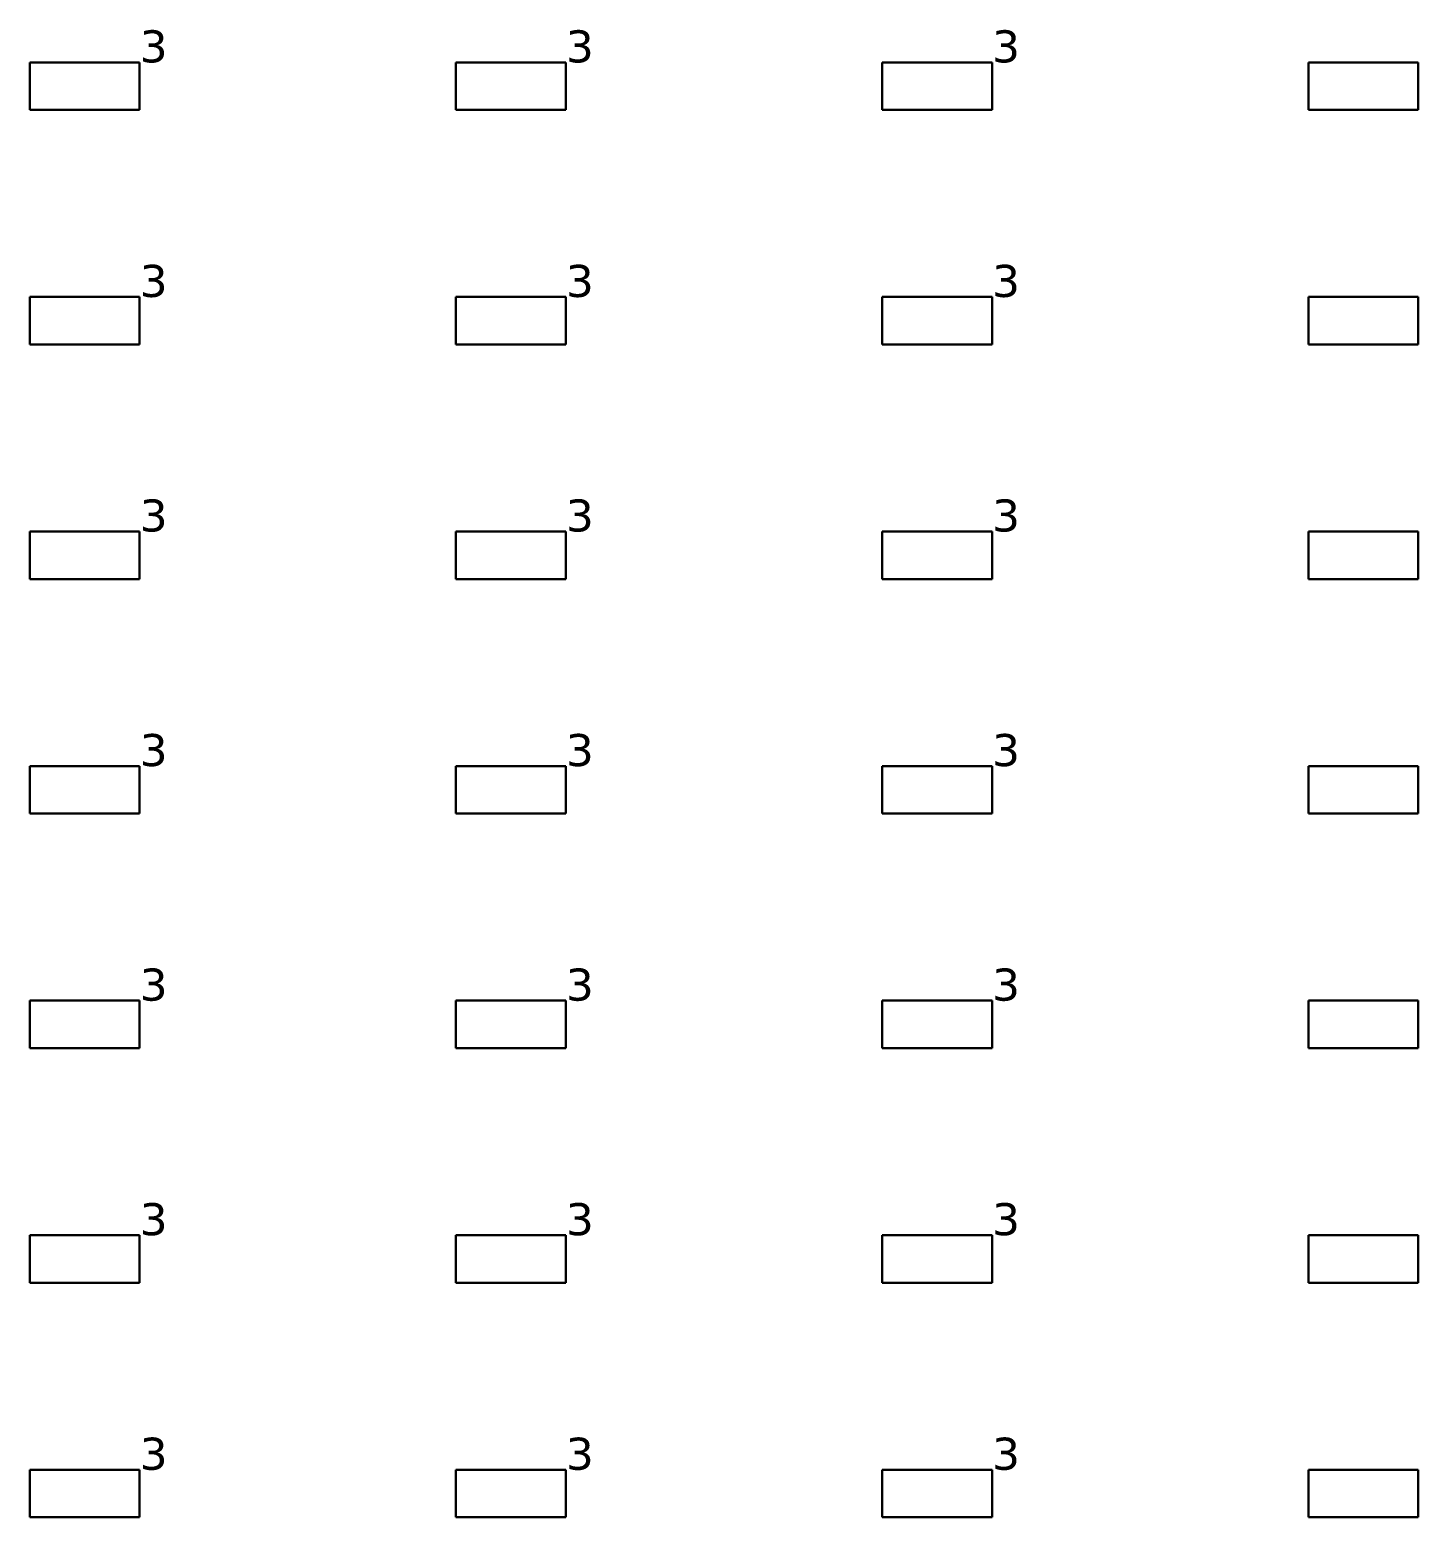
# Model space of a CAD drawing. Header units: inches. Extents: x 28 to 141, y 59 to 110.
# Drawn here: x 49.67 to 57.47, y 67.2 to 75.56 of the extents above; entities that cross this region are included whole.
import ezdxf

# ---------------------------------------------------------------- set-up
doc = ezdxf.new("R2010")
doc.units = ezdxf.units.IN
doc.header["$MEASUREMENT"] = 0
doc.layers.add('DLX_BLD1_LUM', color=7, linetype='Continuous', true_color=0xffd400)
doc.layers.add('DLX_BLD1_LUMKEY_IDX', color=7, linetype='Continuous', true_color=0x969696)
doc.styles.add('TableTextStyle', font='')
doc.styles.get('TableTextStyle').set_extended_font_data('VERDANA.TTF')

msp = doc.modelspace()

# ---------------------------------------------------------------- linework, layer by layer
at = {"layer": 'DLX_BLD1_LUM'}
for points in [[(49.6703, 75.1077, 0), (49.6703, 75.3747, 0)], [(49.6703, 75.3747, 0), (49.6703, 75.3747, 0)], [(49.6703, 75.3747, 0), (49.6703, 75.1077, 0)], [(49.6703, 75.3747, 0), (50.2873, 75.3747, 0)], [(50.2873, 75.3747, 0), (49.6703, 75.3747, 0)], [(49.6703, 75.3747, 0), (49.6703, 75.3747, 0)], [(49.6703, 75.3747, 0), (49.6703, 75.1077, 0)], [(50.2873, 75.3747, 0), (49.6703, 75.3747, 0)], [(49.6703, 75.1077, 0), (49.6703, 75.3747, 0)], [(49.6703, 75.3747, 0), (50.2873, 75.3747, 0)], [(50.2873, 75.3747, 0), (50.2873, 75.1077, 0)], [(50.2873, 75.1077, 0), (50.2873, 75.3747, 0)], [(50.2873, 75.3747, 0), (50.2873, 75.3747, 0)], [(50.2873, 75.3747, 0), (50.2873, 75.3747, 0)], [(50.2873, 75.1077, 0), (50.2873, 75.3747, 0)], [(50.2873, 75.3747, 0), (50.2873, 75.1077, 0)], [(52.0636, 75.1077, 0), (52.0636, 75.3747, 0)], [(52.0636, 75.3747, 0), (52.0636, 75.3747, 0)], [(52.0636, 75.3747, 0), (52.0636, 75.1077, 0)], [(52.0636, 75.3747, 0), (52.6806, 75.3747, 0)], [(52.6806, 75.3747, 0), (52.0636, 75.3747, 0)], [(52.0636, 75.3747, 0), (52.0636, 75.3747, 0)], [(52.0636, 75.3747, 0), (52.0636, 75.1077, 0)], [(52.6806, 75.3747, 0), (52.0636, 75.3747, 0)], [(52.0636, 75.1077, 0), (52.0636, 75.3747, 0)], [(52.0636, 75.3747, 0), (52.6806, 75.3747, 0)], [(52.6806, 75.3747, 0), (52.6806, 75.1077, 0)], [(52.6806, 75.1077, 0), (52.6806, 75.3747, 0)], [(52.6806, 75.3747, 0), (52.6806, 75.3747, 0)], [(52.6806, 75.3747, 0), (52.6806, 75.3747, 0)], [(52.6806, 75.1077, 0), (52.6806, 75.3747, 0)], [(52.6806, 75.3747, 0), (52.6806, 75.1077, 0)], [(54.4569, 75.1077, 0), (54.4569, 75.3747, 0)], [(54.4569, 75.3747, 0), (54.4569, 75.3747, 0)], [(54.4569, 75.3747, 0), (54.4569, 75.1077, 0)], [(54.4569, 75.3747, 0), (55.0739, 75.3747, 0)], [(55.0739, 75.3747, 0), (54.4569, 75.3747, 0)], [(54.4569, 75.3747, 0), (54.4569, 75.3747, 0)], [(54.4569, 75.3747, 0), (54.4569, 75.1077, 0)], [(55.0739, 75.3747, 0), (54.4569, 75.3747, 0)], [(54.4569, 75.1077, 0), (54.4569, 75.3747, 0)], [(54.4569, 75.3747, 0), (55.0739, 75.3747, 0)], [(55.0739, 75.3747, 0), (55.0739, 75.1077, 0)], [(55.0739, 75.1077, 0), (55.0739, 75.3747, 0)], [(55.0739, 75.3747, 0), (55.0739, 75.3747, 0)], [(55.0739, 75.3747, 0), (55.0739, 75.3747, 0)], [(55.0739, 75.1077, 0), (55.0739, 75.3747, 0)], [(55.0739, 75.3747, 0), (55.0739, 75.1077, 0)], [(56.8502, 75.1077, 0), (56.8502, 75.3747, 0)], [(56.8502, 75.3747, 0), (56.8502, 75.3747, 0)], [(56.8502, 75.3747, 0), (56.8502, 75.1077, 0)], [(56.8502, 75.3747, 0), (57.4672, 75.3747, 0)], [(57.4672, 75.3747, 0), (56.8502, 75.3747, 0)], [(56.8502, 75.3747, 0), (56.8502, 75.3747, 0)], [(56.8502, 75.3747, 0), (56.8502, 75.1077, 0)], [(57.4672, 75.3747, 0), (56.8502, 75.3747, 0)], [(56.8502, 75.1077, 0), (56.8502, 75.3747, 0)], [(56.8502, 75.3747, 0), (57.4672, 75.3747, 0)], [(57.4672, 75.3747, 0), (57.4672, 75.1077, 0)], [(57.4672, 75.1077, 0), (57.4672, 75.3747, 0)], [(57.4672, 75.3747, 0), (57.4672, 75.3747, 0)], [(57.4672, 75.3747, 0), (57.4672, 75.3747, 0)], [(57.4672, 75.1077, 0), (57.4672, 75.3747, 0)], [(57.4672, 75.3747, 0), (57.4672, 75.1077, 0)], [(50.2873, 75.1077, 0), (49.6703, 75.1077, 0)], [(49.6703, 75.1077, 0), (49.6703, 75.1077, 0)], [(49.6703, 75.1077, 0), (50.2873, 75.1077, 0)], [(49.6703, 75.1077, 0), (49.6703, 75.1077, 0)], [(49.6703, 75.1077, 0), (50.2873, 75.1077, 0)], [(50.2873, 75.1077, 0), (49.6703, 75.1077, 0)], [(50.2873, 75.1077, 0), (50.2873, 75.1077, 0)], [(50.2873, 75.1077, 0), (50.2873, 75.1077, 0)], [(52.6806, 75.1077, 0), (52.0636, 75.1077, 0)], [(52.0636, 75.1077, 0), (52.0636, 75.1077, 0)], [(52.0636, 75.1077, 0), (52.6806, 75.1077, 0)], [(52.0636, 75.1077, 0), (52.0636, 75.1077, 0)], [(52.0636, 75.1077, 0), (52.6806, 75.1077, 0)], [(52.6806, 75.1077, 0), (52.0636, 75.1077, 0)], [(52.6806, 75.1077, 0), (52.6806, 75.1077, 0)], [(52.6806, 75.1077, 0), (52.6806, 75.1077, 0)], [(55.0739, 75.1077, 0), (54.4569, 75.1077, 0)], [(54.4569, 75.1077, 0), (54.4569, 75.1077, 0)], [(54.4569, 75.1077, 0), (55.0739, 75.1077, 0)], [(54.4569, 75.1077, 0), (54.4569, 75.1077, 0)], [(54.4569, 75.1077, 0), (55.0739, 75.1077, 0)], [(55.0739, 75.1077, 0), (54.4569, 75.1077, 0)], [(55.0739, 75.1077, 0), (55.0739, 75.1077, 0)], [(55.0739, 75.1077, 0), (55.0739, 75.1077, 0)], [(57.4672, 75.1077, 0), (56.8502, 75.1077, 0)], [(56.8502, 75.1077, 0), (56.8502, 75.1077, 0)], [(56.8502, 75.1077, 0), (57.4672, 75.1077, 0)], [(56.8502, 75.1077, 0), (56.8502, 75.1077, 0)], [(56.8502, 75.1077, 0), (57.4672, 75.1077, 0)], [(57.4672, 75.1077, 0), (56.8502, 75.1077, 0)], [(57.4672, 75.1077, 0), (57.4672, 75.1077, 0)], [(57.4672, 75.1077, 0), (57.4672, 75.1077, 0)], [(49.6703, 73.79, 0), (49.6703, 74.057, 0)], [(49.6703, 74.057, 0), (49.6703, 74.057, 0)], [(49.6703, 74.057, 0), (49.6703, 73.79, 0)], [(49.6703, 74.057, 0), (50.2873, 74.057, 0)], [(50.2873, 74.057, 0), (49.6703, 74.057, 0)], [(49.6703, 74.057, 0), (49.6703, 74.057, 0)], [(49.6703, 74.057, 0), (49.6703, 73.79, 0)], [(50.2873, 74.057, 0), (49.6703, 74.057, 0)], [(49.6703, 73.79, 0), (49.6703, 74.057, 0)], [(49.6703, 74.057, 0), (50.2873, 74.057, 0)], [(50.2873, 74.057, 0), (50.2873, 73.79, 0)], [(50.2873, 73.79, 0), (50.2873, 74.057, 0)], [(50.2873, 74.057, 0), (50.2873, 74.057, 0)], [(50.2873, 74.057, 0), (50.2873, 74.057, 0)], [(50.2873, 73.79, 0), (50.2873, 74.057, 0)], [(50.2873, 74.057, 0), (50.2873, 73.79, 0)], [(52.0636, 73.79, 0), (52.0636, 74.057, 0)], [(52.0636, 74.057, 0), (52.0636, 74.057, 0)], [(52.0636, 74.057, 0), (52.0636, 73.79, 0)], [(52.0636, 74.057, 0), (52.6806, 74.057, 0)], [(52.6806, 74.057, 0), (52.0636, 74.057, 0)], [(52.0636, 74.057, 0), (52.0636, 74.057, 0)], [(52.0636, 74.057, 0), (52.0636, 73.79, 0)], [(52.6806, 74.057, 0), (52.0636, 74.057, 0)], [(52.0636, 73.79, 0), (52.0636, 74.057, 0)], [(52.0636, 74.057, 0), (52.6806, 74.057, 0)], [(52.6806, 74.057, 0), (52.6806, 73.79, 0)], [(52.6806, 73.79, 0), (52.6806, 74.057, 0)], [(52.6806, 74.057, 0), (52.6806, 74.057, 0)], [(52.6806, 74.057, 0), (52.6806, 74.057, 0)], [(52.6806, 73.79, 0), (52.6806, 74.057, 0)], [(52.6806, 74.057, 0), (52.6806, 73.79, 0)], [(54.4569, 73.79, 0), (54.4569, 74.057, 0)], [(54.4569, 74.057, 0), (54.4569, 74.057, 0)], [(54.4569, 74.057, 0), (54.4569, 73.79, 0)], [(54.4569, 74.057, 0), (55.0739, 74.057, 0)], [(55.0739, 74.057, 0), (54.4569, 74.057, 0)], [(54.4569, 74.057, 0), (54.4569, 74.057, 0)], [(54.4569, 74.057, 0), (54.4569, 73.79, 0)], [(55.0739, 74.057, 0), (54.4569, 74.057, 0)], [(54.4569, 73.79, 0), (54.4569, 74.057, 0)], [(54.4569, 74.057, 0), (55.0739, 74.057, 0)], [(55.0739, 74.057, 0), (55.0739, 73.79, 0)], [(55.0739, 73.79, 0), (55.0739, 74.057, 0)], [(55.0739, 74.057, 0), (55.0739, 74.057, 0)], [(55.0739, 74.057, 0), (55.0739, 74.057, 0)], [(55.0739, 73.79, 0), (55.0739, 74.057, 0)], [(55.0739, 74.057, 0), (55.0739, 73.79, 0)], [(56.8502, 73.79, 0), (56.8502, 74.057, 0)], [(56.8502, 74.057, 0), (56.8502, 74.057, 0)], [(56.8502, 74.057, 0), (56.8502, 73.79, 0)], [(56.8502, 74.057, 0), (57.4672, 74.057, 0)], [(57.4672, 74.057, 0), (56.8502, 74.057, 0)], [(56.8502, 74.057, 0), (56.8502, 74.057, 0)], [(56.8502, 74.057, 0), (56.8502, 73.79, 0)], [(57.4672, 74.057, 0), (56.8502, 74.057, 0)], [(56.8502, 73.79, 0), (56.8502, 74.057, 0)], [(56.8502, 74.057, 0), (57.4672, 74.057, 0)], [(57.4672, 74.057, 0), (57.4672, 73.79, 0)], [(57.4672, 73.79, 0), (57.4672, 74.057, 0)], [(57.4672, 74.057, 0), (57.4672, 74.057, 0)], [(57.4672, 74.057, 0), (57.4672, 74.057, 0)], [(57.4672, 73.79, 0), (57.4672, 74.057, 0)], [(57.4672, 74.057, 0), (57.4672, 73.79, 0)], [(50.2873, 73.79, 0), (49.6703, 73.79, 0)], [(49.6703, 73.79, 0), (49.6703, 73.79, 0)], [(49.6703, 73.79, 0), (50.2873, 73.79, 0)], [(49.6703, 73.79, 0), (49.6703, 73.79, 0)], [(49.6703, 73.79, 0), (50.2873, 73.79, 0)], [(50.2873, 73.79, 0), (49.6703, 73.79, 0)], [(50.2873, 73.79, 0), (50.2873, 73.79, 0)], [(50.2873, 73.79, 0), (50.2873, 73.79, 0)], [(52.6806, 73.79, 0), (52.0636, 73.79, 0)], [(52.0636, 73.79, 0), (52.0636, 73.79, 0)], [(52.0636, 73.79, 0), (52.6806, 73.79, 0)], [(52.0636, 73.79, 0), (52.0636, 73.79, 0)], [(52.0636, 73.79, 0), (52.6806, 73.79, 0)], [(52.6806, 73.79, 0), (52.0636, 73.79, 0)], [(52.6806, 73.79, 0), (52.6806, 73.79, 0)], [(52.6806, 73.79, 0), (52.6806, 73.79, 0)], [(55.0739, 73.79, 0), (54.4569, 73.79, 0)], [(54.4569, 73.79, 0), (54.4569, 73.79, 0)], [(54.4569, 73.79, 0), (55.0739, 73.79, 0)], [(54.4569, 73.79, 0), (54.4569, 73.79, 0)], [(54.4569, 73.79, 0), (55.0739, 73.79, 0)], [(55.0739, 73.79, 0), (54.4569, 73.79, 0)], [(55.0739, 73.79, 0), (55.0739, 73.79, 0)], [(55.0739, 73.79, 0), (55.0739, 73.79, 0)], [(57.4672, 73.79, 0), (56.8502, 73.79, 0)], [(56.8502, 73.79, 0), (56.8502, 73.79, 0)], [(56.8502, 73.79, 0), (57.4672, 73.79, 0)], [(56.8502, 73.79, 0), (56.8502, 73.79, 0)], [(56.8502, 73.79, 0), (57.4672, 73.79, 0)], [(57.4672, 73.79, 0), (56.8502, 73.79, 0)], [(57.4672, 73.79, 0), (57.4672, 73.79, 0)], [(57.4672, 73.79, 0), (57.4672, 73.79, 0)], [(49.6703, 72.4723, 0), (49.6703, 72.7393, 0)], [(49.6703, 72.7393, 0), (49.6703, 72.7393, 0)], [(49.6703, 72.7393, 0), (49.6703, 72.4723, 0)], [(49.6703, 72.7393, 0), (50.2873, 72.7393, 0)], [(50.2873, 72.7393, 0), (49.6703, 72.7393, 0)], [(49.6703, 72.7393, 0), (49.6703, 72.7393, 0)], [(49.6703, 72.7393, 0), (49.6703, 72.4723, 0)], [(50.2873, 72.7393, 0), (49.6703, 72.7393, 0)], [(49.6703, 72.4723, 0), (49.6703, 72.7393, 0)], [(49.6703, 72.7393, 0), (50.2873, 72.7393, 0)], [(50.2873, 72.7393, 0), (50.2873, 72.4723, 0)], [(50.2873, 72.4723, 0), (50.2873, 72.7393, 0)], [(50.2873, 72.7393, 0), (50.2873, 72.7393, 0)], [(50.2873, 72.7393, 0), (50.2873, 72.7393, 0)], [(50.2873, 72.4723, 0), (50.2873, 72.7393, 0)], [(50.2873, 72.7393, 0), (50.2873, 72.4723, 0)], [(52.0636, 72.4723, 0), (52.0636, 72.7393, 0)], [(52.0636, 72.7393, 0), (52.0636, 72.7393, 0)], [(52.0636, 72.7393, 0), (52.0636, 72.4723, 0)], [(52.0636, 72.7393, 0), (52.6806, 72.7393, 0)], [(52.6806, 72.7393, 0), (52.0636, 72.7393, 0)], [(52.0636, 72.7393, 0), (52.0636, 72.7393, 0)], [(52.0636, 72.7393, 0), (52.0636, 72.4723, 0)], [(52.6806, 72.7393, 0), (52.0636, 72.7393, 0)], [(52.0636, 72.4723, 0), (52.0636, 72.7393, 0)], [(52.0636, 72.7393, 0), (52.6806, 72.7393, 0)], [(52.6806, 72.7393, 0), (52.6806, 72.4723, 0)], [(52.6806, 72.4723, 0), (52.6806, 72.7393, 0)], [(52.6806, 72.7393, 0), (52.6806, 72.7393, 0)], [(52.6806, 72.7393, 0), (52.6806, 72.7393, 0)], [(52.6806, 72.4723, 0), (52.6806, 72.7393, 0)], [(52.6806, 72.7393, 0), (52.6806, 72.4723, 0)], [(54.4569, 72.4723, 0), (54.4569, 72.7393, 0)], [(54.4569, 72.7393, 0), (54.4569, 72.7393, 0)], [(54.4569, 72.7393, 0), (54.4569, 72.4723, 0)], [(54.4569, 72.7393, 0), (55.0739, 72.7393, 0)], [(55.0739, 72.7393, 0), (54.4569, 72.7393, 0)], [(54.4569, 72.7393, 0), (54.4569, 72.7393, 0)], [(54.4569, 72.7393, 0), (54.4569, 72.4723, 0)], [(55.0739, 72.7393, 0), (54.4569, 72.7393, 0)], [(54.4569, 72.4723, 0), (54.4569, 72.7393, 0)], [(54.4569, 72.7393, 0), (55.0739, 72.7393, 0)], [(55.0739, 72.7393, 0), (55.0739, 72.4723, 0)], [(55.0739, 72.4723, 0), (55.0739, 72.7393, 0)], [(55.0739, 72.7393, 0), (55.0739, 72.7393, 0)], [(55.0739, 72.7393, 0), (55.0739, 72.7393, 0)], [(55.0739, 72.4723, 0), (55.0739, 72.7393, 0)], [(55.0739, 72.7393, 0), (55.0739, 72.4723, 0)], [(56.8502, 72.4723, 0), (56.8502, 72.7393, 0)], [(56.8502, 72.7393, 0), (56.8502, 72.7393, 0)], [(56.8502, 72.7393, 0), (56.8502, 72.4723, 0)], [(56.8502, 72.7393, 0), (57.4672, 72.7393, 0)], [(57.4672, 72.7393, 0), (56.8502, 72.7393, 0)], [(56.8502, 72.7393, 0), (56.8502, 72.7393, 0)], [(56.8502, 72.7393, 0), (56.8502, 72.4723, 0)], [(57.4672, 72.7393, 0), (56.8502, 72.7393, 0)], [(56.8502, 72.4723, 0), (56.8502, 72.7393, 0)], [(56.8502, 72.7393, 0), (57.4672, 72.7393, 0)], [(57.4672, 72.7393, 0), (57.4672, 72.4723, 0)], [(57.4672, 72.4723, 0), (57.4672, 72.7393, 0)], [(57.4672, 72.7393, 0), (57.4672, 72.7393, 0)], [(57.4672, 72.7393, 0), (57.4672, 72.7393, 0)], [(57.4672, 72.4723, 0), (57.4672, 72.7393, 0)], [(57.4672, 72.7393, 0), (57.4672, 72.4723, 0)], [(50.2873, 72.4723, 0), (49.6703, 72.4723, 0)], [(49.6703, 72.4723, 0), (49.6703, 72.4723, 0)], [(49.6703, 72.4723, 0), (50.2873, 72.4723, 0)], [(49.6703, 72.4723, 0), (49.6703, 72.4723, 0)], [(49.6703, 72.4723, 0), (50.2873, 72.4723, 0)], [(50.2873, 72.4723, 0), (49.6703, 72.4723, 0)], [(50.2873, 72.4723, 0), (50.2873, 72.4723, 0)], [(50.2873, 72.4723, 0), (50.2873, 72.4723, 0)], [(52.6806, 72.4723, 0), (52.0636, 72.4723, 0)], [(52.0636, 72.4723, 0), (52.0636, 72.4723, 0)], [(52.0636, 72.4723, 0), (52.6806, 72.4723, 0)], [(52.0636, 72.4723, 0), (52.0636, 72.4723, 0)], [(52.0636, 72.4723, 0), (52.6806, 72.4723, 0)], [(52.6806, 72.4723, 0), (52.0636, 72.4723, 0)], [(52.6806, 72.4723, 0), (52.6806, 72.4723, 0)], [(52.6806, 72.4723, 0), (52.6806, 72.4723, 0)], [(55.0739, 72.4723, 0), (54.4569, 72.4723, 0)], [(54.4569, 72.4723, 0), (54.4569, 72.4723, 0)], [(54.4569, 72.4723, 0), (55.0739, 72.4723, 0)], [(54.4569, 72.4723, 0), (54.4569, 72.4723, 0)], [(54.4569, 72.4723, 0), (55.0739, 72.4723, 0)], [(55.0739, 72.4723, 0), (54.4569, 72.4723, 0)], [(55.0739, 72.4723, 0), (55.0739, 72.4723, 0)], [(55.0739, 72.4723, 0), (55.0739, 72.4723, 0)], [(57.4672, 72.4723, 0), (56.8502, 72.4723, 0)], [(56.8502, 72.4723, 0), (56.8502, 72.4723, 0)], [(56.8502, 72.4723, 0), (57.4672, 72.4723, 0)], [(56.8502, 72.4723, 0), (56.8502, 72.4723, 0)], [(56.8502, 72.4723, 0), (57.4672, 72.4723, 0)], [(57.4672, 72.4723, 0), (56.8502, 72.4723, 0)], [(57.4672, 72.4723, 0), (57.4672, 72.4723, 0)], [(57.4672, 72.4723, 0), (57.4672, 72.4723, 0)], [(49.6703, 71.1545, 0), (49.6703, 71.4215, 0)], [(49.6703, 71.4215, 0), (49.6703, 71.4215, 0)], [(49.6703, 71.4215, 0), (49.6703, 71.1545, 0)], [(49.6703, 71.4215, 0), (50.2873, 71.4215, 0)], [(50.2873, 71.4215, 0), (49.6703, 71.4215, 0)], [(49.6703, 71.4215, 0), (49.6703, 71.4215, 0)], [(49.6703, 71.4215, 0), (49.6703, 71.1545, 0)], [(50.2873, 71.4215, 0), (49.6703, 71.4215, 0)], [(49.6703, 71.1545, 0), (49.6703, 71.4215, 0)], [(49.6703, 71.4215, 0), (50.2873, 71.4215, 0)], [(50.2873, 71.4215, 0), (50.2873, 71.1545, 0)], [(50.2873, 71.1545, 0), (50.2873, 71.4215, 0)], [(50.2873, 71.4215, 0), (50.2873, 71.4215, 0)], [(50.2873, 71.4215, 0), (50.2873, 71.4215, 0)], [(50.2873, 71.1545, 0), (50.2873, 71.4215, 0)], [(50.2873, 71.4215, 0), (50.2873, 71.1545, 0)], [(52.0636, 71.1545, 0), (52.0636, 71.4215, 0)], [(52.0636, 71.4215, 0), (52.0636, 71.4215, 0)], [(52.0636, 71.4215, 0), (52.0636, 71.1545, 0)], [(52.0636, 71.4215, 0), (52.6806, 71.4215, 0)], [(52.6806, 71.4215, 0), (52.0636, 71.4215, 0)], [(52.0636, 71.4215, 0), (52.0636, 71.4215, 0)], [(52.0636, 71.4215, 0), (52.0636, 71.1545, 0)], [(52.6806, 71.4215, 0), (52.0636, 71.4215, 0)], [(52.0636, 71.1545, 0), (52.0636, 71.4215, 0)], [(52.0636, 71.4215, 0), (52.6806, 71.4215, 0)], [(52.6806, 71.4215, 0), (52.6806, 71.1545, 0)], [(52.6806, 71.1545, 0), (52.6806, 71.4215, 0)], [(52.6806, 71.4215, 0), (52.6806, 71.4215, 0)], [(52.6806, 71.4215, 0), (52.6806, 71.4215, 0)], [(52.6806, 71.1545, 0), (52.6806, 71.4215, 0)], [(52.6806, 71.4215, 0), (52.6806, 71.1545, 0)], [(54.4569, 71.1545, 0), (54.4569, 71.4215, 0)], [(54.4569, 71.4215, 0), (54.4569, 71.4215, 0)], [(54.4569, 71.4215, 0), (54.4569, 71.1545, 0)], [(54.4569, 71.4215, 0), (55.0739, 71.4215, 0)], [(55.0739, 71.4215, 0), (54.4569, 71.4215, 0)], [(54.4569, 71.4215, 0), (54.4569, 71.4215, 0)], [(54.4569, 71.4215, 0), (54.4569, 71.1545, 0)], [(55.0739, 71.4215, 0), (54.4569, 71.4215, 0)], [(54.4569, 71.1545, 0), (54.4569, 71.4215, 0)], [(54.4569, 71.4215, 0), (55.0739, 71.4215, 0)], [(55.0739, 71.4215, 0), (55.0739, 71.1545, 0)], [(55.0739, 71.1545, 0), (55.0739, 71.4215, 0)], [(55.0739, 71.4215, 0), (55.0739, 71.4215, 0)], [(55.0739, 71.4215, 0), (55.0739, 71.4215, 0)], [(55.0739, 71.1545, 0), (55.0739, 71.4215, 0)], [(55.0739, 71.4215, 0), (55.0739, 71.1545, 0)], [(56.8502, 71.1545, 0), (56.8502, 71.4215, 0)], [(56.8502, 71.4215, 0), (56.8502, 71.4215, 0)], [(56.8502, 71.4215, 0), (56.8502, 71.1545, 0)], [(56.8502, 71.4215, 0), (57.4672, 71.4215, 0)], [(57.4672, 71.4215, 0), (56.8502, 71.4215, 0)], [(56.8502, 71.4215, 0), (56.8502, 71.4215, 0)], [(56.8502, 71.4215, 0), (56.8502, 71.1545, 0)], [(57.4672, 71.4215, 0), (56.8502, 71.4215, 0)], [(56.8502, 71.1545, 0), (56.8502, 71.4215, 0)], [(56.8502, 71.4215, 0), (57.4672, 71.4215, 0)], [(57.4672, 71.4215, 0), (57.4672, 71.1545, 0)], [(57.4672, 71.1545, 0), (57.4672, 71.4215, 0)], [(57.4672, 71.4215, 0), (57.4672, 71.4215, 0)], [(57.4672, 71.4215, 0), (57.4672, 71.4215, 0)], [(57.4672, 71.1545, 0), (57.4672, 71.4215, 0)], [(57.4672, 71.4215, 0), (57.4672, 71.1545, 0)], [(50.2873, 71.1545, 0), (49.6703, 71.1545, 0)], [(49.6703, 71.1545, 0), (49.6703, 71.1545, 0)], [(49.6703, 71.1545, 0), (50.2873, 71.1545, 0)], [(49.6703, 71.1545, 0), (49.6703, 71.1545, 0)], [(49.6703, 71.1545, 0), (50.2873, 71.1545, 0)], [(50.2873, 71.1545, 0), (49.6703, 71.1545, 0)], [(50.2873, 71.1545, 0), (50.2873, 71.1545, 0)], [(50.2873, 71.1545, 0), (50.2873, 71.1545, 0)], [(52.6806, 71.1545, 0), (52.0636, 71.1545, 0)], [(52.0636, 71.1545, 0), (52.0636, 71.1545, 0)], [(52.0636, 71.1545, 0), (52.6806, 71.1545, 0)], [(52.0636, 71.1545, 0), (52.0636, 71.1545, 0)], [(52.0636, 71.1545, 0), (52.6806, 71.1545, 0)], [(52.6806, 71.1545, 0), (52.0636, 71.1545, 0)], [(52.6806, 71.1545, 0), (52.6806, 71.1545, 0)], [(52.6806, 71.1545, 0), (52.6806, 71.1545, 0)], [(55.0739, 71.1545, 0), (54.4569, 71.1545, 0)], [(54.4569, 71.1545, 0), (54.4569, 71.1545, 0)], [(54.4569, 71.1545, 0), (55.0739, 71.1545, 0)], [(54.4569, 71.1545, 0), (54.4569, 71.1545, 0)], [(54.4569, 71.1545, 0), (55.0739, 71.1545, 0)], [(55.0739, 71.1545, 0), (54.4569, 71.1545, 0)], [(55.0739, 71.1545, 0), (55.0739, 71.1545, 0)], [(55.0739, 71.1545, 0), (55.0739, 71.1545, 0)], [(57.4672, 71.1545, 0), (56.8502, 71.1545, 0)], [(56.8502, 71.1545, 0), (56.8502, 71.1545, 0)], [(56.8502, 71.1545, 0), (57.4672, 71.1545, 0)], [(56.8502, 71.1545, 0), (56.8502, 71.1545, 0)], [(56.8502, 71.1545, 0), (57.4672, 71.1545, 0)], [(57.4672, 71.1545, 0), (56.8502, 71.1545, 0)], [(57.4672, 71.1545, 0), (57.4672, 71.1545, 0)], [(57.4672, 71.1545, 0), (57.4672, 71.1545, 0)], [(49.6703, 69.8368, 0), (49.6703, 70.1038, 0)], [(49.6703, 70.1038, 0), (49.6703, 70.1038, 0)], [(49.6703, 70.1038, 0), (49.6703, 69.8368, 0)], [(49.6703, 70.1038, 0), (50.2873, 70.1038, 0)], [(50.2873, 70.1038, 0), (49.6703, 70.1038, 0)], [(49.6703, 70.1038, 0), (49.6703, 70.1038, 0)], [(49.6703, 70.1038, 0), (49.6703, 69.8368, 0)], [(50.2873, 70.1038, 0), (49.6703, 70.1038, 0)], [(49.6703, 69.8368, 0), (49.6703, 70.1038, 0)], [(49.6703, 70.1038, 0), (50.2873, 70.1038, 0)], [(50.2873, 70.1038, 0), (50.2873, 69.8368, 0)], [(50.2873, 69.8368, 0), (50.2873, 70.1038, 0)], [(50.2873, 70.1038, 0), (50.2873, 70.1038, 0)], [(50.2873, 70.1038, 0), (50.2873, 70.1038, 0)], [(50.2873, 69.8368, 0), (50.2873, 70.1038, 0)], [(50.2873, 70.1038, 0), (50.2873, 69.8368, 0)], [(52.0636, 69.8368, 0), (52.0636, 70.1038, 0)], [(52.0636, 70.1038, 0), (52.0636, 70.1038, 0)], [(52.0636, 70.1038, 0), (52.0636, 69.8368, 0)], [(52.0636, 70.1038, 0), (52.6806, 70.1038, 0)], [(52.6806, 70.1038, 0), (52.0636, 70.1038, 0)], [(52.0636, 70.1038, 0), (52.0636, 70.1038, 0)], [(52.0636, 70.1038, 0), (52.0636, 69.8368, 0)], [(52.6806, 70.1038, 0), (52.0636, 70.1038, 0)], [(52.0636, 69.8368, 0), (52.0636, 70.1038, 0)], [(52.0636, 70.1038, 0), (52.6806, 70.1038, 0)], [(52.6806, 70.1038, 0), (52.6806, 69.8368, 0)], [(52.6806, 69.8368, 0), (52.6806, 70.1038, 0)], [(52.6806, 70.1038, 0), (52.6806, 70.1038, 0)], [(52.6806, 70.1038, 0), (52.6806, 70.1038, 0)], [(52.6806, 69.8368, 0), (52.6806, 70.1038, 0)], [(52.6806, 70.1038, 0), (52.6806, 69.8368, 0)], [(54.4569, 69.8368, 0), (54.4569, 70.1038, 0)], [(54.4569, 70.1038, 0), (54.4569, 70.1038, 0)], [(54.4569, 70.1038, 0), (54.4569, 69.8368, 0)], [(54.4569, 70.1038, 0), (55.0739, 70.1038, 0)], [(55.0739, 70.1038, 0), (54.4569, 70.1038, 0)], [(54.4569, 70.1038, 0), (54.4569, 70.1038, 0)], [(54.4569, 70.1038, 0), (54.4569, 69.8368, 0)], [(55.0739, 70.1038, 0), (54.4569, 70.1038, 0)], [(54.4569, 69.8368, 0), (54.4569, 70.1038, 0)], [(54.4569, 70.1038, 0), (55.0739, 70.1038, 0)], [(55.0739, 70.1038, 0), (55.0739, 69.8368, 0)], [(55.0739, 69.8368, 0), (55.0739, 70.1038, 0)], [(55.0739, 70.1038, 0), (55.0739, 70.1038, 0)], [(55.0739, 70.1038, 0), (55.0739, 70.1038, 0)], [(55.0739, 69.8368, 0), (55.0739, 70.1038, 0)], [(55.0739, 70.1038, 0), (55.0739, 69.8368, 0)], [(56.8502, 69.8368, 0), (56.8502, 70.1038, 0)], [(56.8502, 70.1038, 0), (56.8502, 70.1038, 0)], [(56.8502, 70.1038, 0), (56.8502, 69.8368, 0)], [(56.8502, 70.1038, 0), (57.4672, 70.1038, 0)], [(57.4672, 70.1038, 0), (56.8502, 70.1038, 0)], [(56.8502, 70.1038, 0), (56.8502, 70.1038, 0)], [(56.8502, 70.1038, 0), (56.8502, 69.8368, 0)], [(57.4672, 70.1038, 0), (56.8502, 70.1038, 0)], [(56.8502, 69.8368, 0), (56.8502, 70.1038, 0)], [(56.8502, 70.1038, 0), (57.4672, 70.1038, 0)], [(57.4672, 70.1038, 0), (57.4672, 69.8368, 0)], [(57.4672, 69.8368, 0), (57.4672, 70.1038, 0)], [(57.4672, 70.1038, 0), (57.4672, 70.1038, 0)], [(57.4672, 70.1038, 0), (57.4672, 70.1038, 0)], [(57.4672, 69.8368, 0), (57.4672, 70.1038, 0)], [(57.4672, 70.1038, 0), (57.4672, 69.8368, 0)], [(50.2873, 69.8368, 0), (49.6703, 69.8368, 0)], [(49.6703, 69.8368, 0), (49.6703, 69.8368, 0)], [(49.6703, 69.8368, 0), (50.2873, 69.8368, 0)], [(49.6703, 69.8368, 0), (49.6703, 69.8368, 0)], [(49.6703, 69.8368, 0), (50.2873, 69.8368, 0)], [(50.2873, 69.8368, 0), (49.6703, 69.8368, 0)], [(50.2873, 69.8368, 0), (50.2873, 69.8368, 0)], [(50.2873, 69.8368, 0), (50.2873, 69.8368, 0)], [(52.6806, 69.8368, 0), (52.0636, 69.8368, 0)], [(52.0636, 69.8368, 0), (52.0636, 69.8368, 0)], [(52.0636, 69.8368, 0), (52.6806, 69.8368, 0)], [(52.0636, 69.8368, 0), (52.0636, 69.8368, 0)], [(52.0636, 69.8368, 0), (52.6806, 69.8368, 0)], [(52.6806, 69.8368, 0), (52.0636, 69.8368, 0)], [(52.6806, 69.8368, 0), (52.6806, 69.8368, 0)], [(52.6806, 69.8368, 0), (52.6806, 69.8368, 0)], [(55.0739, 69.8368, 0), (54.4569, 69.8368, 0)], [(54.4569, 69.8368, 0), (54.4569, 69.8368, 0)], [(54.4569, 69.8368, 0), (55.0739, 69.8368, 0)], [(54.4569, 69.8368, 0), (54.4569, 69.8368, 0)], [(54.4569, 69.8368, 0), (55.0739, 69.8368, 0)], [(55.0739, 69.8368, 0), (54.4569, 69.8368, 0)], [(55.0739, 69.8368, 0), (55.0739, 69.8368, 0)], [(55.0739, 69.8368, 0), (55.0739, 69.8368, 0)], [(57.4672, 69.8368, 0), (56.8502, 69.8368, 0)], [(56.8502, 69.8368, 0), (56.8502, 69.8368, 0)], [(56.8502, 69.8368, 0), (57.4672, 69.8368, 0)], [(56.8502, 69.8368, 0), (56.8502, 69.8368, 0)], [(56.8502, 69.8368, 0), (57.4672, 69.8368, 0)], [(57.4672, 69.8368, 0), (56.8502, 69.8368, 0)], [(57.4672, 69.8368, 0), (57.4672, 69.8368, 0)], [(57.4672, 69.8368, 0), (57.4672, 69.8368, 0)], [(49.6703, 68.5191, 0), (49.6703, 68.7861, 0)], [(49.6703, 68.7861, 0), (49.6703, 68.7861, 0)], [(49.6703, 68.7861, 0), (49.6703, 68.5191, 0)], [(49.6703, 68.7861, 0), (50.2873, 68.7861, 0)], [(50.2873, 68.7861, 0), (49.6703, 68.7861, 0)], [(49.6703, 68.7861, 0), (49.6703, 68.7861, 0)], [(49.6703, 68.7861, 0), (49.6703, 68.5191, 0)], [(50.2873, 68.7861, 0), (49.6703, 68.7861, 0)], [(49.6703, 68.5191, 0), (49.6703, 68.7861, 0)], [(49.6703, 68.7861, 0), (50.2873, 68.7861, 0)], [(50.2873, 68.7861, 0), (50.2873, 68.5191, 0)], [(50.2873, 68.5191, 0), (50.2873, 68.7861, 0)], [(50.2873, 68.7861, 0), (50.2873, 68.7861, 0)], [(50.2873, 68.7861, 0), (50.2873, 68.7861, 0)], [(50.2873, 68.5191, 0), (50.2873, 68.7861, 0)], [(50.2873, 68.7861, 0), (50.2873, 68.5191, 0)], [(52.0636, 68.5191, 0), (52.0636, 68.7861, 0)], [(52.0636, 68.7861, 0), (52.0636, 68.7861, 0)], [(52.0636, 68.7861, 0), (52.0636, 68.5191, 0)], [(52.0636, 68.7861, 0), (52.6806, 68.7861, 0)], [(52.6806, 68.7861, 0), (52.0636, 68.7861, 0)], [(52.0636, 68.7861, 0), (52.0636, 68.7861, 0)], [(52.0636, 68.7861, 0), (52.0636, 68.5191, 0)], [(52.6806, 68.7861, 0), (52.0636, 68.7861, 0)], [(52.0636, 68.5191, 0), (52.0636, 68.7861, 0)], [(52.0636, 68.7861, 0), (52.6806, 68.7861, 0)], [(52.6806, 68.7861, 0), (52.6806, 68.5191, 0)], [(52.6806, 68.5191, 0), (52.6806, 68.7861, 0)], [(52.6806, 68.7861, 0), (52.6806, 68.7861, 0)], [(52.6806, 68.7861, 0), (52.6806, 68.7861, 0)], [(52.6806, 68.5191, 0), (52.6806, 68.7861, 0)], [(52.6806, 68.7861, 0), (52.6806, 68.5191, 0)], [(54.4569, 68.5191, 0), (54.4569, 68.7861, 0)], [(54.4569, 68.7861, 0), (54.4569, 68.7861, 0)], [(54.4569, 68.7861, 0), (54.4569, 68.5191, 0)], [(54.4569, 68.7861, 0), (55.0739, 68.7861, 0)], [(55.0739, 68.7861, 0), (54.4569, 68.7861, 0)], [(54.4569, 68.7861, 0), (54.4569, 68.7861, 0)], [(54.4569, 68.7861, 0), (54.4569, 68.5191, 0)], [(55.0739, 68.7861, 0), (54.4569, 68.7861, 0)], [(54.4569, 68.5191, 0), (54.4569, 68.7861, 0)], [(54.4569, 68.7861, 0), (55.0739, 68.7861, 0)], [(55.0739, 68.7861, 0), (55.0739, 68.5191, 0)], [(55.0739, 68.5191, 0), (55.0739, 68.7861, 0)], [(55.0739, 68.7861, 0), (55.0739, 68.7861, 0)], [(55.0739, 68.7861, 0), (55.0739, 68.7861, 0)], [(55.0739, 68.5191, 0), (55.0739, 68.7861, 0)], [(55.0739, 68.7861, 0), (55.0739, 68.5191, 0)], [(56.8502, 68.5191, 0), (56.8502, 68.7861, 0)], [(56.8502, 68.7861, 0), (56.8502, 68.7861, 0)], [(56.8502, 68.7861, 0), (56.8502, 68.5191, 0)], [(56.8502, 68.7861, 0), (57.4672, 68.7861, 0)], [(57.4672, 68.7861, 0), (56.8502, 68.7861, 0)], [(56.8502, 68.7861, 0), (56.8502, 68.7861, 0)], [(56.8502, 68.7861, 0), (56.8502, 68.5191, 0)], [(57.4672, 68.7861, 0), (56.8502, 68.7861, 0)], [(56.8502, 68.5191, 0), (56.8502, 68.7861, 0)], [(56.8502, 68.7861, 0), (57.4672, 68.7861, 0)], [(57.4672, 68.7861, 0), (57.4672, 68.5191, 0)], [(57.4672, 68.5191, 0), (57.4672, 68.7861, 0)], [(57.4672, 68.7861, 0), (57.4672, 68.7861, 0)], [(57.4672, 68.7861, 0), (57.4672, 68.7861, 0)], [(57.4672, 68.5191, 0), (57.4672, 68.7861, 0)], [(57.4672, 68.7861, 0), (57.4672, 68.5191, 0)], [(50.2873, 68.5191, 0), (49.6703, 68.5191, 0)], [(49.6703, 68.5191, 0), (49.6703, 68.5191, 0)], [(49.6703, 68.5191, 0), (50.2873, 68.5191, 0)], [(49.6703, 68.5191, 0), (49.6703, 68.5191, 0)], [(49.6703, 68.5191, 0), (50.2873, 68.5191, 0)], [(50.2873, 68.5191, 0), (49.6703, 68.5191, 0)], [(50.2873, 68.5191, 0), (50.2873, 68.5191, 0)], [(50.2873, 68.5191, 0), (50.2873, 68.5191, 0)], [(52.6806, 68.5191, 0), (52.0636, 68.5191, 0)], [(52.0636, 68.5191, 0), (52.0636, 68.5191, 0)], [(52.0636, 68.5191, 0), (52.6806, 68.5191, 0)], [(52.0636, 68.5191, 0), (52.0636, 68.5191, 0)], [(52.0636, 68.5191, 0), (52.6806, 68.5191, 0)], [(52.6806, 68.5191, 0), (52.0636, 68.5191, 0)], [(52.6806, 68.5191, 0), (52.6806, 68.5191, 0)], [(52.6806, 68.5191, 0), (52.6806, 68.5191, 0)], [(55.0739, 68.5191, 0), (54.4569, 68.5191, 0)], [(54.4569, 68.5191, 0), (54.4569, 68.5191, 0)], [(54.4569, 68.5191, 0), (55.0739, 68.5191, 0)], [(54.4569, 68.5191, 0), (54.4569, 68.5191, 0)], [(54.4569, 68.5191, 0), (55.0739, 68.5191, 0)], [(55.0739, 68.5191, 0), (54.4569, 68.5191, 0)], [(55.0739, 68.5191, 0), (55.0739, 68.5191, 0)], [(55.0739, 68.5191, 0), (55.0739, 68.5191, 0)], [(57.4672, 68.5191, 0), (56.8502, 68.5191, 0)], [(56.8502, 68.5191, 0), (56.8502, 68.5191, 0)], [(56.8502, 68.5191, 0), (57.4672, 68.5191, 0)], [(56.8502, 68.5191, 0), (56.8502, 68.5191, 0)], [(56.8502, 68.5191, 0), (57.4672, 68.5191, 0)], [(57.4672, 68.5191, 0), (56.8502, 68.5191, 0)], [(57.4672, 68.5191, 0), (57.4672, 68.5191, 0)], [(57.4672, 68.5191, 0), (57.4672, 68.5191, 0)], [(49.6703, 67.2013, 0), (49.6703, 67.4683, 0)], [(49.6703, 67.4683, 0), (49.6703, 67.4683, 0)], [(49.6703, 67.4683, 0), (49.6703, 67.2013, 0)], [(49.6703, 67.4683, 0), (50.2873, 67.4683, 0)], [(50.2873, 67.4683, 0), (49.6703, 67.4683, 0)], [(49.6703, 67.4683, 0), (49.6703, 67.4683, 0)], [(49.6703, 67.4683, 0), (49.6703, 67.2013, 0)], [(50.2873, 67.4683, 0), (49.6703, 67.4683, 0)], [(49.6703, 67.2013, 0), (49.6703, 67.4683, 0)], [(49.6703, 67.4683, 0), (50.2873, 67.4683, 0)], [(50.2873, 67.4683, 0), (50.2873, 67.2013, 0)], [(50.2873, 67.2013, 0), (50.2873, 67.4683, 0)], [(50.2873, 67.4683, 0), (50.2873, 67.4683, 0)], [(50.2873, 67.4683, 0), (50.2873, 67.4683, 0)], [(50.2873, 67.2013, 0), (50.2873, 67.4683, 0)], [(50.2873, 67.4683, 0), (50.2873, 67.2013, 0)], [(52.0636, 67.2013, 0), (52.0636, 67.4683, 0)], [(52.0636, 67.4683, 0), (52.0636, 67.4683, 0)], [(52.0636, 67.4683, 0), (52.0636, 67.2013, 0)], [(52.0636, 67.4683, 0), (52.6806, 67.4683, 0)], [(52.6806, 67.4683, 0), (52.0636, 67.4683, 0)], [(52.0636, 67.4683, 0), (52.0636, 67.4683, 0)], [(52.0636, 67.4683, 0), (52.0636, 67.2013, 0)], [(52.6806, 67.4683, 0), (52.0636, 67.4683, 0)], [(52.0636, 67.2013, 0), (52.0636, 67.4683, 0)], [(52.0636, 67.4683, 0), (52.6806, 67.4683, 0)], [(52.6806, 67.4683, 0), (52.6806, 67.2013, 0)], [(52.6806, 67.2013, 0), (52.6806, 67.4683, 0)], [(52.6806, 67.4683, 0), (52.6806, 67.4683, 0)], [(52.6806, 67.4683, 0), (52.6806, 67.4683, 0)], [(52.6806, 67.2013, 0), (52.6806, 67.4683, 0)], [(52.6806, 67.4683, 0), (52.6806, 67.2013, 0)], [(54.4569, 67.2013, 0), (54.4569, 67.4683, 0)], [(54.4569, 67.4683, 0), (54.4569, 67.4683, 0)], [(54.4569, 67.4683, 0), (54.4569, 67.2013, 0)], [(54.4569, 67.4683, 0), (55.0739, 67.4683, 0)], [(55.0739, 67.4683, 0), (54.4569, 67.4683, 0)], [(54.4569, 67.4683, 0), (54.4569, 67.4683, 0)], [(54.4569, 67.4683, 0), (54.4569, 67.2013, 0)], [(55.0739, 67.4683, 0), (54.4569, 67.4683, 0)], [(54.4569, 67.2013, 0), (54.4569, 67.4683, 0)], [(54.4569, 67.4683, 0), (55.0739, 67.4683, 0)], [(55.0739, 67.4683, 0), (55.0739, 67.2013, 0)], [(55.0739, 67.2013, 0), (55.0739, 67.4683, 0)], [(55.0739, 67.4683, 0), (55.0739, 67.4683, 0)], [(55.0739, 67.4683, 0), (55.0739, 67.4683, 0)], [(55.0739, 67.2013, 0), (55.0739, 67.4683, 0)], [(55.0739, 67.4683, 0), (55.0739, 67.2013, 0)], [(56.8502, 67.2013, 0), (56.8502, 67.4683, 0)], [(56.8502, 67.4683, 0), (56.8502, 67.4683, 0)], [(56.8502, 67.4683, 0), (56.8502, 67.2013, 0)], [(56.8502, 67.4683, 0), (57.4672, 67.4683, 0)], [(57.4672, 67.4683, 0), (56.8502, 67.4683, 0)], [(56.8502, 67.4683, 0), (56.8502, 67.4683, 0)], [(56.8502, 67.4683, 0), (56.8502, 67.2013, 0)], [(57.4672, 67.4683, 0), (56.8502, 67.4683, 0)], [(56.8502, 67.2013, 0), (56.8502, 67.4683, 0)], [(56.8502, 67.4683, 0), (57.4672, 67.4683, 0)], [(57.4672, 67.4683, 0), (57.4672, 67.2013, 0)], [(57.4672, 67.2013, 0), (57.4672, 67.4683, 0)], [(57.4672, 67.4683, 0), (57.4672, 67.4683, 0)], [(57.4672, 67.4683, 0), (57.4672, 67.4683, 0)], [(57.4672, 67.2013, 0), (57.4672, 67.4683, 0)], [(57.4672, 67.4683, 0), (57.4672, 67.2013, 0)], [(50.2873, 67.2013, 0), (49.6703, 67.2013, 0)], [(49.6703, 67.2013, 0), (49.6703, 67.2013, 0)], [(49.6703, 67.2013, 0), (50.2873, 67.2013, 0)], [(49.6703, 67.2013, 0), (49.6703, 67.2013, 0)], [(49.6703, 67.2013, 0), (50.2873, 67.2013, 0)], [(50.2873, 67.2013, 0), (49.6703, 67.2013, 0)], [(50.2873, 67.2013, 0), (50.2873, 67.2013, 0)], [(50.2873, 67.2013, 0), (50.2873, 67.2013, 0)], [(52.6806, 67.2013, 0), (52.0636, 67.2013, 0)], [(52.0636, 67.2013, 0), (52.0636, 67.2013, 0)], [(52.0636, 67.2013, 0), (52.6806, 67.2013, 0)], [(52.0636, 67.2013, 0), (52.0636, 67.2013, 0)], [(52.0636, 67.2013, 0), (52.6806, 67.2013, 0)], [(52.6806, 67.2013, 0), (52.0636, 67.2013, 0)], [(52.6806, 67.2013, 0), (52.6806, 67.2013, 0)], [(52.6806, 67.2013, 0), (52.6806, 67.2013, 0)], [(55.0739, 67.2013, 0), (54.4569, 67.2013, 0)], [(54.4569, 67.2013, 0), (54.4569, 67.2013, 0)], [(54.4569, 67.2013, 0), (55.0739, 67.2013, 0)], [(54.4569, 67.2013, 0), (54.4569, 67.2013, 0)], [(54.4569, 67.2013, 0), (55.0739, 67.2013, 0)], [(55.0739, 67.2013, 0), (54.4569, 67.2013, 0)], [(55.0739, 67.2013, 0), (55.0739, 67.2013, 0)], [(55.0739, 67.2013, 0), (55.0739, 67.2013, 0)], [(57.4672, 67.2013, 0), (56.8502, 67.2013, 0)], [(56.8502, 67.2013, 0), (56.8502, 67.2013, 0)], [(56.8502, 67.2013, 0), (57.4672, 67.2013, 0)], [(56.8502, 67.2013, 0), (56.8502, 67.2013, 0)], [(56.8502, 67.2013, 0), (57.4672, 67.2013, 0)], [(57.4672, 67.2013, 0), (56.8502, 67.2013, 0)], [(57.4672, 67.2013, 0), (57.4672, 67.2013, 0)], [(57.4672, 67.2013, 0), (57.4672, 67.2013, 0)]]:
    msp.add_polyline3d(points, dxfattribs=at)

# ---------------------------------------------------------------- texts
at = {"layer": 'DLX_BLD1_LUMKEY_IDX', "style": 'TableTextStyle'}
for p in [(50.2873, 75.3747), (52.6806, 75.3747), (55.0739, 75.3747), (50.2873, 74.057), (52.6806, 74.057), (55.0739, 74.057), (50.2873, 72.7393), (52.6806, 72.7393), (55.0739, 72.7393), (50.2873, 71.4215), (52.6806, 71.4215), (55.0739, 71.4215), (50.2873, 70.1038), (52.6806, 70.1038), (55.0739, 70.1038), (50.2873, 68.7861), (52.6806, 68.7861), (55.0739, 68.7861), (50.2873, 67.4683), (52.6806, 67.4683), (55.0739, 67.4683)]:
    msp.add_text('3', height=0.18, dxfattribs=at).set_placement(p)

doc.saveas('drawing.dxf')
